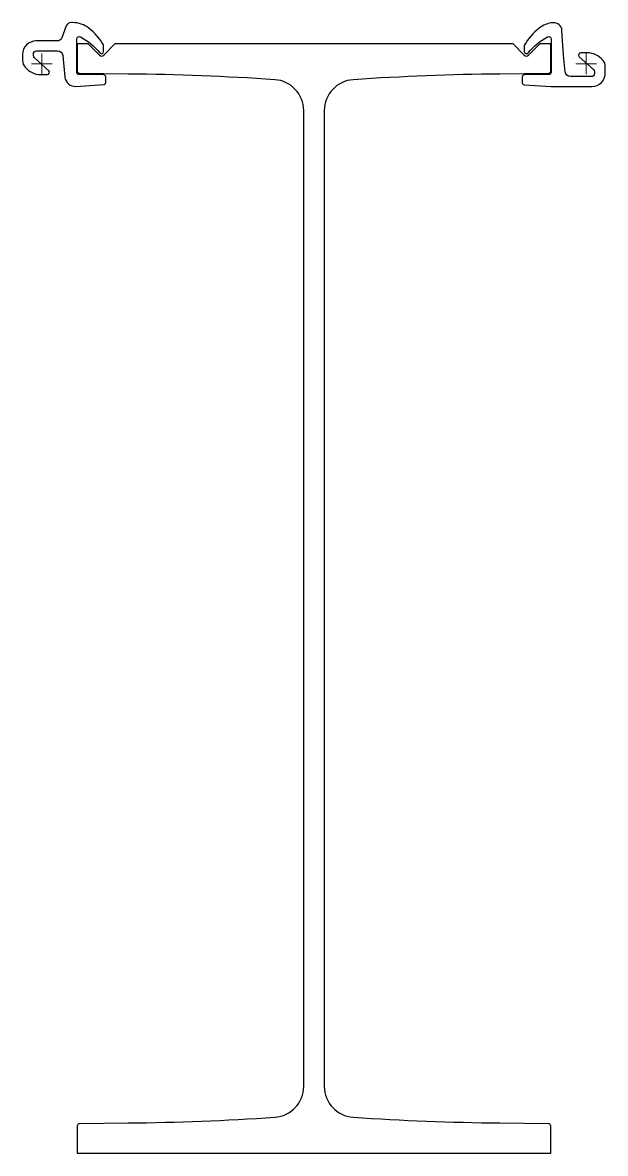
# Model space of a CAD drawing. Header units: millimetres. Extents: x -19 to 546, y -1056 to 40.
import ezdxf

# ---------------------------------------------------------------- set-up
doc = ezdxf.new("R2010")
doc.units = ezdxf.units.MM
doc.layers.get('0').update_dxf_attribs({"lineweight": 25})
doc.layers.add('ref', color=252, linetype='Continuous', lineweight=5)

msp = doc.modelspace()

# ---------------------------------------------------------------- linework, layer by layer
at = {"elevation": 0}
for points in [[(61.7, -18.3), (61.7, -12.8, 0.411079), (59.8, -10.8), (35.7, -10.5, -0.411079), (33.7, -8.5), (33.7, 23.8, -0.567914), (37.4, 26, -0.101503), (55.9, 10.5, 0.710366), (59.7, 11.8), (59.7, 17.2, 0.135195), (59.5, 18.2, 0.089428), (45.5, 34.3, 0.17076), (29.8, 39.8), (28.2, 39.8, 0.311359), (23.5, 36.6), (19.2, 25.2, -0.311359), (14.5, 22), (-5.8, 22, 0.414214), (-18.8, 9), (-18.8, 3, 0.17875), (-16.3, -3.5, 0.219232), (-1.2, -10.5), (5.1, -10.5, 0.687281), (6.5, -6.8), (-7.3, 5.6, -0.212557), (-8.3, 7.9), (-8.3, 9.5, -0.414214), (-5.3, 12.5), (15.1, 12.5, -0.385273), (20.1, 8), (22.2, -13, 0.402787), (32.8, -22), (59.9, -20.3, 0.396562)], [(545.7, -9), (545.7, -3, 0.17875), (543.3, 3.5, 0.219232), (528.2, 10.5), (521.9, 10.5, 0.687281), (520.5, 6.8), (534.3, -5.6, -0.212557), (535.2, -7.9), (535.2, -9.5, -0.414214), (532.2, -12.5), (511.9, -12.5, -0.385273), (506.9, -8), (505.2, 8.4), (503.7, 32.2, 0.41996), (495.1, 39.7, 0.149445), (481.5, 34.3, 0.089428), (467.5, 18.2, 0.135195), (467.2, 17.2), (467.2, 11.8, 0.710366), (471.1, 10.5, -0.101503), (489.6, 26, -0.567914), (493.2, 23.8), (493.2, -8.5, -0.411079), (491.3, -10.5), (467.2, -10.8, 0.411079), (465.2, -12.8), (465.2, -18.4, 0.396562), (467.1, -20.4), (493.2, -22), (532.7, -22, 0.414214)], [(34.5, -7.5), (34.5, 19.5), (44.4, 19.5), (55.6, 8.3, 0.414214), (59.9, 8.3), (71, 19.5), (456, 19.5), (467.1, 8.3, 0.414214), (471.4, 8.3), (482.5, 19.5), (492.5, 19.5), (492.5, -7.5, -0.411288), (490.5, -9.5), (443.5, -10, 0.014216), (301.5, -15.5, 0.394764), (273.5, -45.4), (273.5, -991, 0.394764), (301.5, -1020.9, 0.014216), (443.5, -1026.4), (490.5, -1026.9, -0.411288), (492.5, -1028.9), (492.5, -1055.9), (34.5, -1055.9), (34.5, -1028.9, -0.411288), (36.5, -1026.9), (83.5, -1026.4, 0.014216), (225.5, -1020.9, 0.394764), (253.5, -991), (253.5, -45.4, 0.394764), (225.5, -15.5, 0.014216), (83.5, -10), (36.5, -9.5, -0.411288)]]:
    msp.add_lwpolyline(points, format="xyb", close=True, dxfattribs=at)
at = {"layer": 'ref'}
for p, q in [((10, 0), (-10, 0)), ((0, -10), (0, 10)), ((527, 10), (527, -10)), ((517, 0), (537, 0))]:
    msp.add_line(p, q, dxfattribs=at)

doc.saveas('drawing.dxf')
